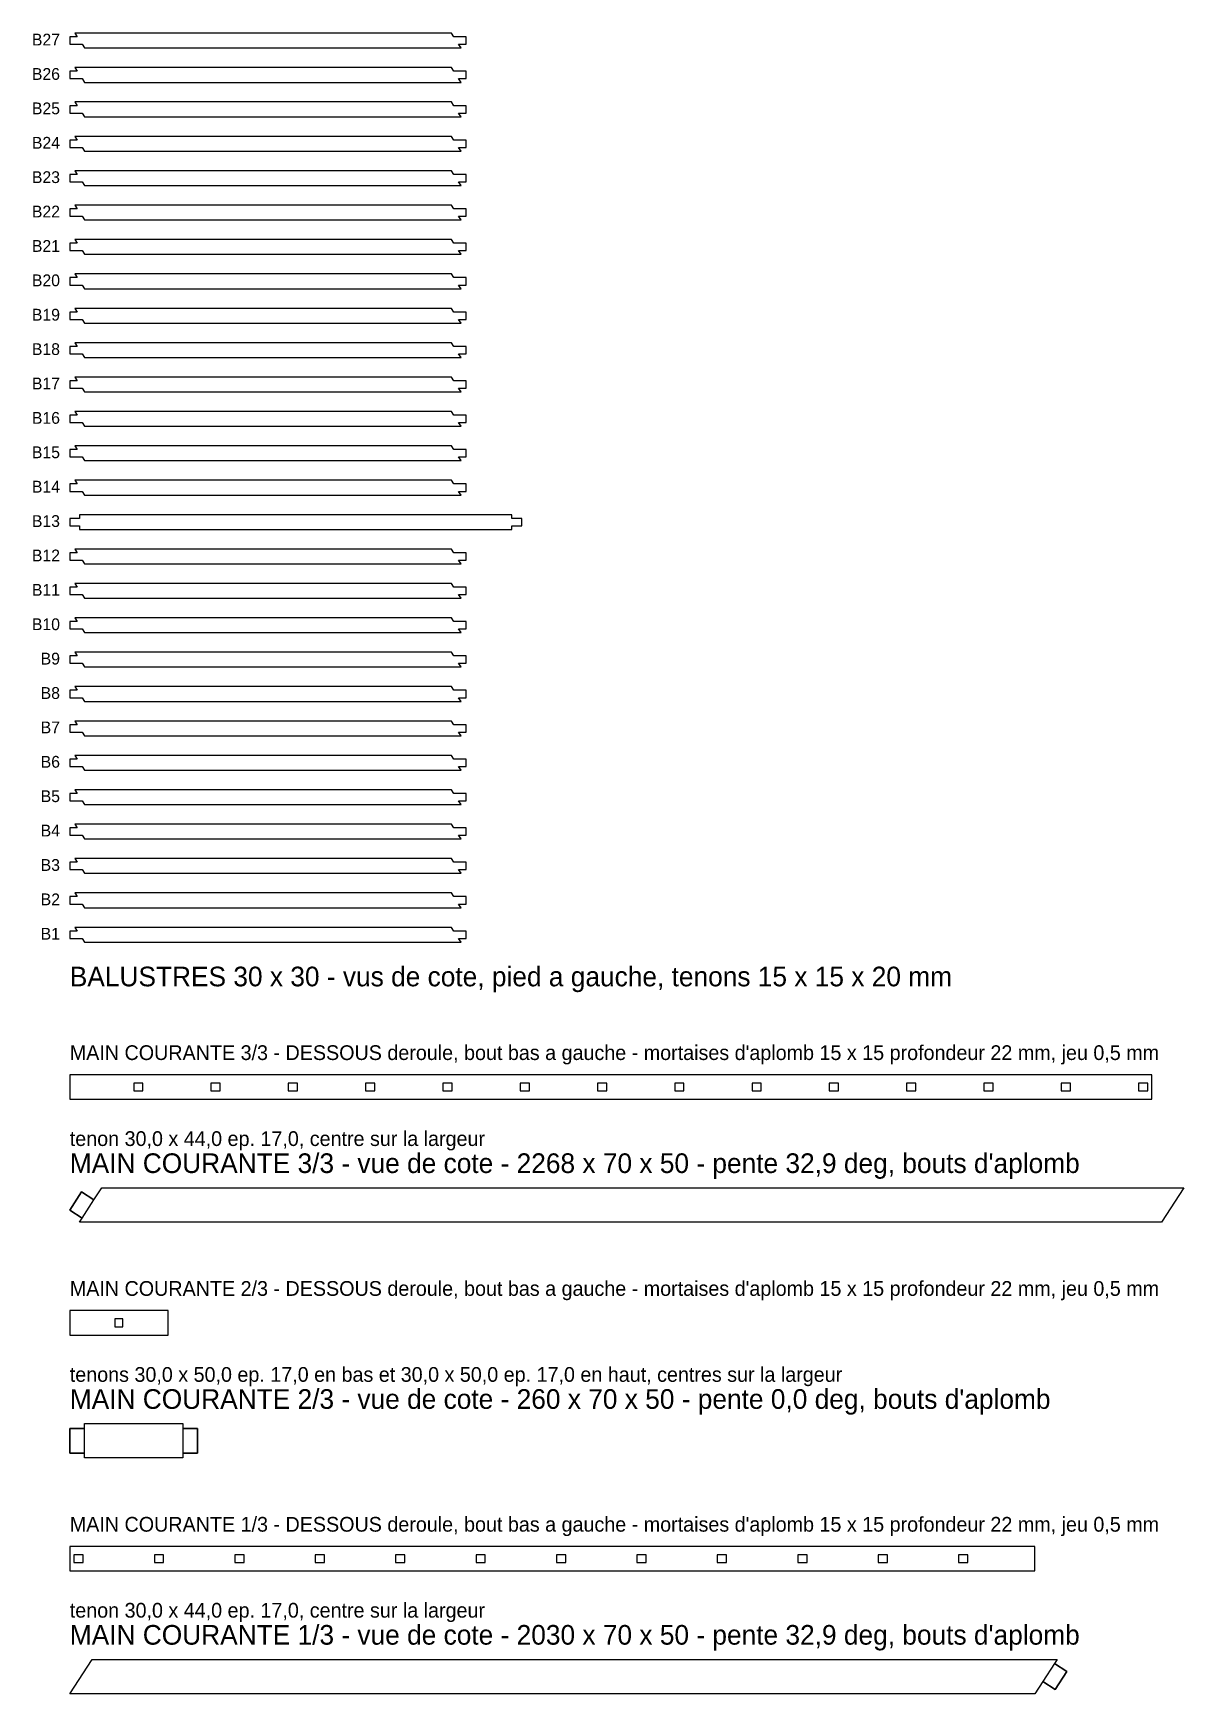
# Model space of a CAD drawing. Header units: millimetres. Extents: x -74 to 2268, y 0 to 3380.
import ezdxf
from ezdxf.enums import TextEntityAlignment as Align

# ---------------------------------------------------------------- set-up
doc = ezdxf.new("R2010")
doc.units = ezdxf.units.MM
for name, color, linetype in [('DECOUPE', 7, 'CONTINUOUS'), ('MORTAISE', 2, 'CONTINUOUS'), ('TENON', 6, 'CONTINUOUS'), ('TEXTE', 3, 'CONTINUOUS')]:
    doc.layers.add(name, color=color, linetype=linetype)

msp = doc.modelspace()

# ---------------------------------------------------------------- linework, layer by layer
at = {"layer": 'DECOUPE'}
for points in [[(10.308, 3380), (15.154, 3372.5), (0, 3372.5), (0, 3357.5), (24.846, 3357.5), (29.692, 3350), (796.351, 3350), (791.505, 3357.5), (806.658, 3357.5), (806.658, 3372.5), (781.812, 3372.5), (776.966, 3380)], [(10.308, 3310), (15.154, 3302.5), (0, 3302.5), (0, 3287.5), (24.846, 3287.5), (29.692, 3280), (796.351, 3280), (791.505, 3287.5), (806.658, 3287.5), (806.658, 3302.5), (781.812, 3302.5), (776.966, 3310)], [(10.308, 3240), (15.154, 3232.5), (0, 3232.5), (0, 3217.5), (24.846, 3217.5), (29.692, 3210), (796.351, 3210), (791.505, 3217.5), (806.658, 3217.5), (806.658, 3232.5), (781.812, 3232.5), (776.966, 3240)], [(10.308, 3170), (15.154, 3162.5), (0, 3162.5), (0, 3147.5), (24.846, 3147.5), (29.692, 3140), (796.351, 3140), (791.505, 3147.5), (806.658, 3147.5), (806.658, 3162.5), (781.812, 3162.5), (776.966, 3170)], [(10.308, 3100), (15.154, 3092.5), (0, 3092.5), (0, 3077.5), (24.846, 3077.5), (29.692, 3070), (796.351, 3070), (791.505, 3077.5), (806.658, 3077.5), (806.658, 3092.5), (781.812, 3092.5), (776.966, 3100)], [(10.308, 3030), (15.154, 3022.5), (0, 3022.5), (0, 3007.5), (24.846, 3007.5), (29.692, 3000), (796.351, 3000), (791.505, 3007.5), (806.658, 3007.5), (806.658, 3022.5), (781.812, 3022.5), (776.966, 3030)], [(10.308, 2960), (15.154, 2952.5), (0, 2952.5), (0, 2937.5), (24.846, 2937.5), (29.692, 2930), (796.351, 2930), (791.505, 2937.5), (806.658, 2937.5), (806.658, 2952.5), (781.812, 2952.5), (776.966, 2960)], [(10.308, 2890), (15.154, 2882.5), (0, 2882.5), (0, 2867.5), (24.846, 2867.5), (29.692, 2860), (796.351, 2860), (791.505, 2867.5), (806.658, 2867.5), (806.658, 2882.5), (781.812, 2882.5), (776.966, 2890)], [(10.308, 2820), (15.154, 2812.5), (0, 2812.5), (0, 2797.5), (24.846, 2797.5), (29.692, 2790), (796.351, 2790), (791.505, 2797.5), (806.658, 2797.5), (806.658, 2812.5), (781.812, 2812.5), (776.966, 2820)], [(10.308, 2750), (15.154, 2742.5), (0, 2742.5), (0, 2727.5), (24.846, 2727.5), (29.692, 2720), (796.351, 2720), (791.505, 2727.5), (806.658, 2727.5), (806.658, 2742.5), (781.812, 2742.5), (776.966, 2750)], [(10.308, 2680), (15.154, 2672.5), (0, 2672.5), (0, 2657.5), (24.846, 2657.5), (29.692, 2650), (796.351, 2650), (791.505, 2657.5), (806.658, 2657.5), (806.658, 2672.5), (781.812, 2672.5), (776.966, 2680)], [(10.308, 2610), (15.154, 2602.5), (0, 2602.5), (0, 2587.5), (24.846, 2587.5), (29.692, 2580), (796.351, 2580), (791.505, 2587.5), (806.658, 2587.5), (806.658, 2602.5), (781.812, 2602.5), (776.966, 2610)], [(10.308, 2540), (15.154, 2532.5), (0, 2532.5), (0, 2517.5), (24.846, 2517.5), (29.692, 2510), (796.351, 2510), (791.505, 2517.5), (806.658, 2517.5), (806.658, 2532.5), (781.812, 2532.5), (776.966, 2540)], [(10.308, 2470), (15.154, 2462.5), (0, 2462.5), (0, 2447.5), (24.846, 2447.5), (29.692, 2440), (796.351, 2440), (791.505, 2447.5), (806.658, 2447.5), (806.658, 2462.5), (781.812, 2462.5), (776.966, 2470)], [(20, 2400), (20, 2392.5), (0, 2392.5), (0, 2377.5), (20, 2377.5), (20, 2370), (900, 2370), (900, 2377.5), (920, 2377.5), (920, 2392.5), (900, 2392.5), (900, 2400)], [(10.308, 2330), (15.154, 2322.5), (0, 2322.5), (0, 2307.5), (24.846, 2307.5), (29.692, 2300), (796.351, 2300), (791.505, 2307.5), (806.658, 2307.5), (806.658, 2322.5), (781.812, 2322.5), (776.966, 2330)], [(10.308, 2260), (15.154, 2252.5), (0, 2252.5), (0, 2237.5), (24.846, 2237.5), (29.692, 2230), (796.351, 2230), (791.505, 2237.5), (806.658, 2237.5), (806.658, 2252.5), (781.812, 2252.5), (776.966, 2260)], [(10.308, 2190), (15.154, 2182.5), (0, 2182.5), (0, 2167.5), (24.846, 2167.5), (29.692, 2160), (796.351, 2160), (791.505, 2167.5), (806.658, 2167.5), (806.658, 2182.5), (781.812, 2182.5), (776.966, 2190)], [(10.308, 2120), (15.154, 2112.5), (0, 2112.5), (0, 2097.5), (24.846, 2097.5), (29.692, 2090), (796.351, 2090), (791.505, 2097.5), (806.658, 2097.5), (806.658, 2112.5), (781.812, 2112.5), (776.966, 2120)], [(10.308, 2050), (15.154, 2042.5), (0, 2042.5), (0, 2027.5), (24.846, 2027.5), (29.692, 2020), (796.351, 2020), (791.505, 2027.5), (806.658, 2027.5), (806.658, 2042.5), (781.812, 2042.5), (776.966, 2050)], [(10.308, 1980), (15.154, 1972.5), (0, 1972.5), (0, 1957.5), (24.846, 1957.5), (29.692, 1950), (796.351, 1950), (791.505, 1957.5), (806.658, 1957.5), (806.658, 1972.5), (781.812, 1972.5), (776.966, 1980)], [(10.308, 1910), (15.154, 1902.5), (0, 1902.5), (0, 1887.5), (24.846, 1887.5), (29.692, 1880), (796.351, 1880), (791.505, 1887.5), (806.658, 1887.5), (806.658, 1902.5), (781.812, 1902.5), (776.966, 1910)], [(10.308, 1840), (15.154, 1832.5), (0, 1832.5), (0, 1817.5), (24.846, 1817.5), (29.692, 1810), (796.351, 1810), (791.505, 1817.5), (806.658, 1817.5), (806.658, 1832.5), (781.812, 1832.5), (776.966, 1840)], [(10.308, 1770), (15.154, 1762.5), (0, 1762.5), (0, 1747.5), (24.846, 1747.5), (29.692, 1740), (796.351, 1740), (791.505, 1747.5), (806.658, 1747.5), (806.658, 1762.5), (781.812, 1762.5), (776.966, 1770)], [(10.308, 1700), (15.154, 1692.5), (0, 1692.5), (0, 1677.5), (24.846, 1677.5), (29.692, 1670), (796.351, 1670), (791.505, 1677.5), (806.658, 1677.5), (806.658, 1692.5), (781.812, 1692.5), (776.966, 1700)], [(10.308, 1630), (15.154, 1622.5), (0, 1622.5), (0, 1607.5), (24.846, 1607.5), (29.692, 1600), (796.351, 1600), (791.505, 1607.5), (806.658, 1607.5), (806.658, 1622.5), (781.812, 1622.5), (776.966, 1630)], [(10.308, 1560), (15.154, 1552.5), (0, 1552.5), (0, 1537.5), (24.846, 1537.5), (29.692, 1530), (796.351, 1530), (791.505, 1537.5), (806.658, 1537.5), (806.658, 1552.5), (781.812, 1552.5), (776.966, 1560)], [(0, 1210), (2202.599, 1210), (2202.599, 1260), (0, 1260)], [(65.001, 1030), (2267.601, 1030), (2222.37, 960), (19.77, 960), (25.198, 968.399), (0, 984.681), (23.856, 1021.601), (49.054, 1005.319)], [(0, 730), (200, 730), (200, 780), (0, 780)], [(30, 550), (230, 550), (230, 540), (260, 540), (260, 490), (230, 490), (230, 480), (30, 480), (30, 490), (0, 490), (0, 540), (30, 540)], [(0, 250), (1964.481, 250), (1964.481, 300), (0, 300)], [(45.231, 70), (2009.711, 70), (2004.284, 61.601), (2029.482, 45.319), (2005.626, 8.399), (1980.428, 24.681), (1964.481, 0), (0, 0)]]:
    msp.add_lwpolyline(points, close=True, dxfattribs=at)
at = {"layer": 'MORTAISE'}
for points in [[(130.04, 1227), (148.899, 1227), (148.899, 1243), (130.04, 1243)], [(287.369, 1227), (306.228, 1227), (306.228, 1243), (287.369, 1243)], [(444.697, 1227), (463.556, 1227), (463.556, 1243), (444.697, 1243)], [(602.026, 1227), (620.885, 1227), (620.885, 1243), (602.026, 1243)], [(759.354, 1227), (778.213, 1227), (778.213, 1243), (759.354, 1243)], [(916.683, 1227), (935.542, 1227), (935.542, 1243), (916.683, 1243)], [(1074.011, 1227), (1092.87, 1227), (1092.87, 1243), (1074.011, 1243)], [(1231.34, 1227), (1250.199, 1227), (1250.199, 1243), (1231.34, 1243)], [(1388.668, 1227), (1407.527, 1227), (1407.527, 1243), (1388.668, 1243)], [(1545.997, 1227), (1564.856, 1227), (1564.856, 1243), (1545.997, 1243)], [(1703.325, 1227), (1722.184, 1227), (1722.184, 1243), (1703.325, 1243)], [(1860.654, 1227), (1879.513, 1227), (1879.513, 1243), (1860.654, 1243)], [(2017.983, 1227), (2036.841, 1227), (2036.841, 1243), (2017.983, 1243)], [(2175.311, 1227), (2194.17, 1227), (2194.17, 1243), (2175.311, 1243)], [(92, 747), (108, 747), (108, 763), (92, 763)], [(8.429, 267), (27.288, 267), (27.288, 283), (8.429, 283)], [(172.136, 267), (190.995, 267), (190.995, 283), (172.136, 283)], [(335.843, 267), (354.702, 267), (354.702, 283), (335.843, 283)], [(499.55, 267), (518.409, 267), (518.409, 283), (499.55, 283)], [(663.256, 267), (682.115, 267), (682.115, 283), (663.256, 283)], [(826.963, 267), (845.822, 267), (845.822, 283), (826.963, 283)], [(990.67, 267), (1009.529, 267), (1009.529, 283), (990.67, 283)], [(1154.376, 267), (1173.235, 267), (1173.235, 283), (1154.376, 283)], [(1318.083, 267), (1336.942, 267), (1336.942, 283), (1318.083, 283)], [(1481.79, 267), (1500.649, 267), (1500.649, 283), (1481.79, 283)], [(1645.497, 267), (1664.356, 267), (1664.356, 283), (1645.497, 283)], [(1809.203, 267), (1828.062, 267), (1828.062, 283), (1809.203, 283)]]:
    msp.add_lwpolyline(points, close=True, dxfattribs=at)
at = {"layer": 'TENON'}
for points in [[(0, 984.681), (25.198, 968.399), (49.054, 1005.319), (23.856, 1021.601)], [(0, 490), (30, 490), (30, 540), (0, 540)], [(230, 490), (260, 490), (260, 540), (230, 540)], [(1980.428, 24.681), (2005.626, 8.399), (2029.482, 45.319), (2004.284, 61.601)]]:
    msp.add_lwpolyline(points, close=True, dxfattribs=at)

# ---------------------------------------------------------------- texts
at = {"layer": 'TEXTE'}
for s, p in [('B27', (-20, 3355)), ('B26', (-20, 3285)), ('B25', (-20, 3215)), ('B24', (-20, 3145)), ('B23', (-20, 3075)), ('B22', (-20, 3005)), ('B21', (-20, 2935)), ('B20', (-20, 2865)), ('B19', (-20, 2795)), ('B18', (-20, 2725)), ('B17', (-20, 2655)), ('B16', (-20, 2585)), ('B15', (-20, 2515)), ('B14', (-20, 2445)), ('B13', (-20, 2375)), ('B12', (-20, 2305)), ('B11', (-20, 2235)), ('B10', (-20, 2165)), ('B9', (-20, 2095)), ('B8', (-20, 2025)), ('B7', (-20, 1955)), ('B6', (-20, 1885)), ('B5', (-20, 1815)), ('B4', (-20, 1745)), ('B3', (-20, 1675)), ('B2', (-20, 1605)), ('B1', (-20, 1535))]:
    msp.add_text(s, height=24, dxfattribs=at).set_placement(p, align=Align.RIGHT)
for s, height, p in [('BALUSTRES 30 x 30 - vus de cote, pied a gauche, tenons 15 x 15 x 20 mm', 40, (0, 1440)), ("MAIN COURANTE 3/3 - DESSOUS deroule, bout bas a gauche - mortaises d'aplomb 15 x 15 profondeur 22 mm, jeu 0,5 mm", 30, (0, 1290)), ('tenon 30,0 x 44,0 ep. 17,0, centre sur la largeur', 30, (0, 1115)), ("MAIN COURANTE 3/3 - vue de cote - 2268 x 70 x 50 - pente 32,9 deg, bouts d'aplomb", 40, (0, 1060)), ("MAIN COURANTE 2/3 - DESSOUS deroule, bout bas a gauche - mortaises d'aplomb 15 x 15 profondeur 22 mm, jeu 0,5 mm", 30, (0, 810)), ('tenons 30,0 x 50,0 ep. 17,0 en bas et 30,0 x 50,0 ep. 17,0 en haut, centres sur la largeur', 30, (0, 635)), ("MAIN COURANTE 2/3 - vue de cote - 260 x 70 x 50 - pente 0,0 deg, bouts d'aplomb", 40, (0, 580)), ("MAIN COURANTE 1/3 - DESSOUS deroule, bout bas a gauche - mortaises d'aplomb 15 x 15 profondeur 22 mm, jeu 0,5 mm", 30, (0, 330)), ('tenon 30,0 x 44,0 ep. 17,0, centre sur la largeur', 30, (0, 155)), ("MAIN COURANTE 1/3 - vue de cote - 2030 x 70 x 50 - pente 32,9 deg, bouts d'aplomb", 40, (0, 100))]:
    msp.add_text(s, height=height, dxfattribs=at).set_placement(p)

doc.saveas('drawing.dxf')
